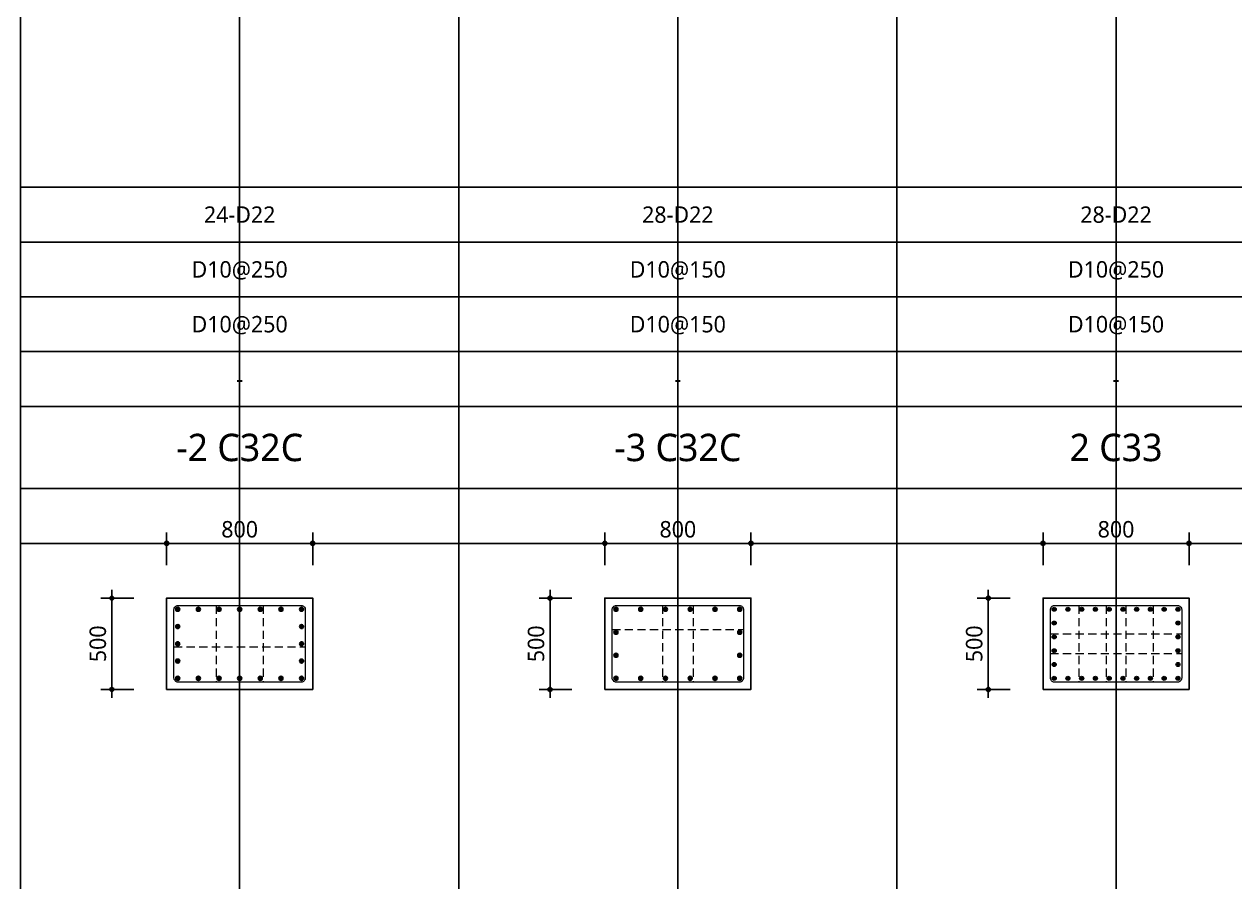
# Model space of a CAD drawing. Header units: millimetres. Extents: x 0 to 252030, y -124740 to 196020.
# Drawn here: x 138680 to 145310, y 168809 to 173504 of the extents above; entities that cross this region are included whole.
import ezdxf
from ezdxf.enums import TextEntityAlignment as Align

# ---------------------------------------------------------------- set-up
doc = ezdxf.new("R2010")
doc.units = ezdxf.units.MM
doc.header["$LTSCALE"] = 30
doc.linetypes.add('HID', pattern=[2.3, 1.5, -0.8])
doc.layers.get('DEFPOINTS').update_dxf_attribs({"color": 142})
for name, color, linetype in [('CON', 2, 'Continuous'), ('DIM', 7, 'Continuous'), ('S-철근', 3, 'Continuous'), ('SHEET', 7, 'Continuous'), ('TXT', 3, 'Continuous')]:
    doc.layers.add(name, color=color, linetype=linetype)
doc.layers.add('HoopBar', color=1, linetype='Continuous', lineweight=0)
doc.layers.add('TieBar', color=7, linetype='HID', lineweight=0)
doc.styles.get("Standard").update_dxf_attribs({"font": 'malgun.ttf'})
doc.styles.add('맑은 고딕', font='malgun.ttf')
doc.dimstyles.new('30NDIM', dxfattribs={"dimscale": 50, "dimtxt": 3, "dimasz": 1.5, "dimexe": 2, "dimexo": 6, "dimgap": 1, "dimtad": 1, "dimdec": 0, "dimrnd": 0.25, "dimzin": 0, "dimdsep": 46, "dimtxsty": 'Standard', "dimblk": 'Z_DOT', "dimcen": 5, "dimclrd": 256, "dimclre": 256, "dimclrt": 3, "dimadec": 0, "dimazin": 0, "dimtm": 1e-09, "dimtfac": 1, "dimtdec": 0, "dimtix": 1, "dimtmove": 2, "dimatfit": 1, "dimldrblk": 'Z_DOT', "dimfxl": 1, "dimtolj": 1, "dimtzin": 0, "dimarcsym": 0})

# ---------------------------------------------------------------- blocks, each defined once
blk = doc.blocks.new('Z_DOT')
at = {"layer": 'DIM', "color": 0}
for p, q in [((-1, 0), (1, 0)), ((0, -1), (0, 1))]:
    blk.add_line(p, q, dxfattribs=at)
for radius in [0.25, 0.125]:
    blk.add_circle((0, 0), radius, dxfattribs=at)
blk = doc.blocks.new('*D1283')
at = {"layer": 'DEFPOINTS', "color": 0, "transparency": 16777216}
for p in [(139459.8, 170362), (139159.8, 169862), (139459.8, 169862)]:
    blk.add_point(p, dxfattribs=at)
at = {"layer": 'DIM', "lineweight": -2, "transparency": 16777216}
for p, q in [((139279.8, 170362), (139099.8, 170362)), ((139159.8, 170317), (139159.8, 169907)), ((139279.8, 169862), (139099.8, 169862))]:
    blk.add_line(p, q, dxfattribs=at)
at = {"layer": 'DIM', "lineweight": -2, "transparency": 16777216, "xscale": 45, "yscale": 45, "zscale": 45}
for p, rotation in [((139159.8, 170362), 90), ((139159.8, 169862), 270)]:
    blk.add_blockref('Z_DOT', p, dxfattribs=dict(at, rotation=rotation))
at = {"layer": 'DIM', "color": 3, "transparency": 16777216, "insert": (139083.3, 170112), "char_height": 90, "attachment_point": 5, "rotation": 90}
blk.add_mtext('\\A1;500', dxfattribs=at)
blk = doc.blocks.new('*D1284')
at = {"layer": 'DEFPOINTS', "color": 0, "transparency": 16777216}
for p in [(140259.8, 170662), (139459.8, 170362), (140259.8, 170362)]:
    blk.add_point(p, dxfattribs=at)
at = {"layer": 'DIM', "lineweight": -2, "transparency": 16777216}
for p, q in [((139459.8, 170542), (139459.8, 170722)), ((140259.8, 170542), (140259.8, 170722)), ((139504.8, 170662), (140214.8, 170662))]:
    blk.add_line(p, q, dxfattribs=at)
at = {"layer": 'DIM', "lineweight": -2, "transparency": 16777216, "xscale": 45, "yscale": 45, "zscale": 45, "rotation": 180}
blk.add_blockref('Z_DOT', (139459.8, 170662), dxfattribs=at)
at = {"layer": 'DIM', "lineweight": -2, "transparency": 16777216, "xscale": 45, "yscale": 45, "zscale": 45}
blk.add_blockref('Z_DOT', (140259.8, 170662), dxfattribs=at)
at = {"layer": 'DIM', "color": 3, "transparency": 16777216, "insert": (139859.8, 170738.5), "char_height": 90, "attachment_point": 5}
blk.add_mtext('\\A1;800', dxfattribs=at)
blk = doc.blocks.new('*D1285')
at = {"layer": 'DEFPOINTS', "color": 0, "transparency": 16777216}
for p in [(141859.8, 170362), (141559.8, 169862), (141859.8, 169862)]:
    blk.add_point(p, dxfattribs=at)
at = {"layer": 'DIM', "lineweight": -2, "transparency": 16777216}
for p, q in [((141679.8, 170362), (141499.8, 170362)), ((141559.8, 170317), (141559.8, 169907)), ((141679.8, 169862), (141499.8, 169862))]:
    blk.add_line(p, q, dxfattribs=at)
at = {"layer": 'DIM', "lineweight": -2, "transparency": 16777216, "xscale": 45, "yscale": 45, "zscale": 45}
for p, rotation in [((141559.8, 170362), 90), ((141559.8, 169862), 270)]:
    blk.add_blockref('Z_DOT', p, dxfattribs=dict(at, rotation=rotation))
at = {"layer": 'DIM', "color": 3, "transparency": 16777216, "insert": (141483.3, 170112), "char_height": 90, "attachment_point": 5, "rotation": 90}
blk.add_mtext('\\A1;500', dxfattribs=at)
blk = doc.blocks.new('*D1286')
at = {"layer": 'DEFPOINTS', "color": 0, "transparency": 16777216}
for p in [(142659.8, 170662), (141859.8, 170362), (142659.8, 170362)]:
    blk.add_point(p, dxfattribs=at)
at = {"layer": 'DIM', "lineweight": -2, "transparency": 16777216}
for p, q in [((141859.8, 170542), (141859.8, 170722)), ((142659.8, 170542), (142659.8, 170722)), ((141904.8, 170662), (142614.8, 170662))]:
    blk.add_line(p, q, dxfattribs=at)
at = {"layer": 'DIM', "lineweight": -2, "transparency": 16777216, "xscale": 45, "yscale": 45, "zscale": 45, "rotation": 180}
blk.add_blockref('Z_DOT', (141859.8, 170662), dxfattribs=at)
at = {"layer": 'DIM', "lineweight": -2, "transparency": 16777216, "xscale": 45, "yscale": 45, "zscale": 45}
blk.add_blockref('Z_DOT', (142659.8, 170662), dxfattribs=at)
at = {"layer": 'DIM', "color": 3, "transparency": 16777216, "insert": (142259.8, 170738.5), "char_height": 90, "attachment_point": 5}
blk.add_mtext('\\A1;800', dxfattribs=at)
blk = doc.blocks.new('*D1287')
at = {"layer": 'DEFPOINTS', "color": 0, "transparency": 16777216}
for p in [(144259.8, 170362), (143959.8, 169862), (144259.8, 169862)]:
    blk.add_point(p, dxfattribs=at)
at = {"layer": 'DIM', "lineweight": -2, "transparency": 16777216}
for p, q in [((144079.8, 170362), (143899.8, 170362)), ((143959.8, 170317), (143959.8, 169907)), ((144079.8, 169862), (143899.8, 169862))]:
    blk.add_line(p, q, dxfattribs=at)
at = {"layer": 'DIM', "lineweight": -2, "transparency": 16777216, "xscale": 45, "yscale": 45, "zscale": 45}
for p, rotation in [((143959.8, 170362), 90), ((143959.8, 169862), 270)]:
    blk.add_blockref('Z_DOT', p, dxfattribs=dict(at, rotation=rotation))
at = {"layer": 'DIM', "color": 3, "transparency": 16777216, "insert": (143883.3, 170112), "char_height": 90, "attachment_point": 5, "rotation": 90}
blk.add_mtext('\\A1;500', dxfattribs=at)
blk = doc.blocks.new('*D1288')
at = {"layer": 'DEFPOINTS', "color": 0, "transparency": 16777216}
for p in [(145059.8, 170662), (144259.8, 170362), (145059.8, 170362)]:
    blk.add_point(p, dxfattribs=at)
at = {"layer": 'DIM', "lineweight": -2, "transparency": 16777216}
for p, q in [((144259.8, 170542), (144259.8, 170722)), ((145059.8, 170542), (145059.8, 170722)), ((144304.8, 170662), (145014.8, 170662))]:
    blk.add_line(p, q, dxfattribs=at)
at = {"layer": 'DIM', "lineweight": -2, "transparency": 16777216, "xscale": 45, "yscale": 45, "zscale": 45, "rotation": 180}
blk.add_blockref('Z_DOT', (144259.8, 170662), dxfattribs=at)
at = {"layer": 'DIM', "lineweight": -2, "transparency": 16777216, "xscale": 45, "yscale": 45, "zscale": 45}
blk.add_blockref('Z_DOT', (145059.8, 170662), dxfattribs=at)
at = {"layer": 'DIM', "color": 3, "transparency": 16777216, "insert": (144659.8, 170738.5), "char_height": 90, "attachment_point": 5}
blk.add_mtext('\\A1;800', dxfattribs=at)
blk = doc.blocks.new('*U58')
at = {"layer": 'DEFPOINTS'}
for p, q in [((-1200, 4886), (-1200, 0)), ((-2400, 4136), (0, 4136))]:
    blk.add_line(p, q, dxfattribs=at)
at = {"layer": 'SHEET'}
blk.add_line((-2400, 4436), (0, 4436), dxfattribs=at)
at = {"layer": 'SHEET', "color": 6}
for p, q in [((-2400, 1200), (0, 1200)), ((-2400, 900), (0, 900)), ((-2400, 600), (0, 600)), ((-2400, 300), (0, 300))]:
    blk.add_line(p, q, dxfattribs=at)
at = {"layer": 'SHEET'}
blk.add_lwpolyline([(0, 4886), (-2400, 4886), (-2400, 0), (0, 0)], close=True, dxfattribs=at)

msp = doc.modelspace()

# ---------------------------------------------------------------- hatches: boundary and pattern name
at = {"layer": 'HoopBar'}
h = msp.add_hatch(color=3, dxfattribs=at)
edge = h.paths.add_edge_path()
edge.add_arc((144320.75002, 170300.99959), 11.1, 0, 180)
edge.add_arc((144320.75002, 170300.99959), 11.1, 180, 360)
h = msp.add_hatch(color=3, dxfattribs=at)
edge = h.paths.add_edge_path()
edge.add_arc((144396.08335, 170300.99959), 11.1, 0, 180)
edge.add_arc((144396.08335, 170300.99959), 11.1, 180, 360)
h = msp.add_hatch(color=3, dxfattribs=at)
edge = h.paths.add_edge_path()
edge.add_arc((144471.41669, 170300.99959), 11.1, 0, 180)
edge.add_arc((144471.41669, 170300.99959), 11.1, 180, 360)
h = msp.add_hatch(color=3, dxfattribs=at)
edge = h.paths.add_edge_path()
edge.add_arc((144546.75002, 170300.99959), 11.1, 0, 180)
edge.add_arc((144546.75002, 170300.99959), 11.1, 180, 360)
h = msp.add_hatch(color=3, dxfattribs=at)
edge = h.paths.add_edge_path()
edge.add_arc((144622.08335, 170300.99959), 11.1, 0, 180)
edge.add_arc((144622.08335, 170300.99959), 11.1, 180, 360)
h = msp.add_hatch(color=3, dxfattribs=at)
edge = h.paths.add_edge_path()
edge.add_arc((144697.41669, 170300.99959), 11.1, 0, 180)
edge.add_arc((144697.41669, 170300.99959), 11.1, 180, 360)
h = msp.add_hatch(color=3, dxfattribs=at)
edge = h.paths.add_edge_path()
edge.add_arc((144772.75002, 170300.99959), 11.1, 0, 180)
edge.add_arc((144772.75002, 170300.99959), 11.1, 180, 360)
h = msp.add_hatch(color=3, dxfattribs=at)
edge = h.paths.add_edge_path()
edge.add_arc((144848.08335, 170300.99959), 11.1, 0, 180)
edge.add_arc((144848.08335, 170300.99959), 11.1, 180, 360)
h = msp.add_hatch(color=3, dxfattribs=at)
edge = h.paths.add_edge_path()
edge.add_arc((144923.41669, 170300.99959), 11.1, 0, 180)
edge.add_arc((144923.41669, 170300.99959), 11.1, 180, 360)
h = msp.add_hatch(color=3, dxfattribs=at)
edge = h.paths.add_edge_path()
edge.add_arc((144998.75002, 170300.99959), 11.1, 0, 180)
edge.add_arc((144998.75002, 170300.99959), 11.1, 180, 360)
h = msp.add_hatch(color=3, dxfattribs=at)
edge = h.paths.add_edge_path()
edge.add_arc((144320.75002, 170225.39959), 11.1, 0, 180)
edge.add_arc((144320.75002, 170225.39959), 11.1, 180, 360)
h = msp.add_hatch(color=3, dxfattribs=at)
edge = h.paths.add_edge_path()
edge.add_arc((144998.75002, 170225.39959), 11.1, 0, 180)
edge.add_arc((144998.75002, 170225.39959), 11.1, 180, 360)
h = msp.add_hatch(color=3, dxfattribs=at)
edge = h.paths.add_edge_path()
edge.add_arc((144320.75002, 170149.79959), 11.1, 0, 180)
edge.add_arc((144320.75002, 170149.79959), 11.1, 180, 360)
h = msp.add_hatch(color=3, dxfattribs=at)
edge = h.paths.add_edge_path()
edge.add_arc((144998.75002, 170149.79959), 11.1, 0, 180)
edge.add_arc((144998.75002, 170149.79959), 11.1, 180, 360)
h = msp.add_hatch(color=3, dxfattribs=at)
edge = h.paths.add_edge_path()
edge.add_arc((144320.75002, 170074.19959), 11.1, 0, 180)
edge.add_arc((144320.75002, 170074.19959), 11.1, 180, 360)
h = msp.add_hatch(color=3, dxfattribs=at)
edge = h.paths.add_edge_path()
edge.add_arc((144998.75002, 170074.19959), 11.1, 0, 180)
edge.add_arc((144998.75002, 170074.19959), 11.1, 180, 360)
h = msp.add_hatch(color=3, dxfattribs=at)
edge = h.paths.add_edge_path()
edge.add_arc((144320.75002, 169998.59959), 11.1, 0, 180)
edge.add_arc((144320.75002, 169998.59959), 11.1, 180, 360)
h = msp.add_hatch(color=3, dxfattribs=at)
edge = h.paths.add_edge_path()
edge.add_arc((144998.75002, 169998.59959), 11.1, 0, 180)
edge.add_arc((144998.75002, 169998.59959), 11.1, 180, 360)
h = msp.add_hatch(color=3, dxfattribs=at)
edge = h.paths.add_edge_path()
edge.add_arc((144320.75002, 169922.99959), 11.1, 0, 180)
edge.add_arc((144320.75002, 169922.99959), 11.1, 180, 360)
h = msp.add_hatch(color=3, dxfattribs=at)
edge = h.paths.add_edge_path()
edge.add_arc((144396.08335, 169922.99959), 11.1, 0, 180)
edge.add_arc((144396.08335, 169922.99959), 11.1, 180, 360)
h = msp.add_hatch(color=3, dxfattribs=at)
edge = h.paths.add_edge_path()
edge.add_arc((144471.41669, 169922.99959), 11.1, 0, 180)
edge.add_arc((144471.41669, 169922.99959), 11.1, 180, 360)
h = msp.add_hatch(color=3, dxfattribs=at)
edge = h.paths.add_edge_path()
edge.add_arc((144546.75002, 169922.99959), 11.1, 0, 180)
edge.add_arc((144546.75002, 169922.99959), 11.1, 180, 360)
h = msp.add_hatch(color=3, dxfattribs=at)
edge = h.paths.add_edge_path()
edge.add_arc((144622.08335, 169922.99959), 11.1, 0, 180)
edge.add_arc((144622.08335, 169922.99959), 11.1, 180, 360)
h = msp.add_hatch(color=3, dxfattribs=at)
edge = h.paths.add_edge_path()
edge.add_arc((144697.41669, 169922.99959), 11.1, 0, 180)
edge.add_arc((144697.41669, 169922.99959), 11.1, 180, 360)
h = msp.add_hatch(color=3, dxfattribs=at)
edge = h.paths.add_edge_path()
edge.add_arc((144772.75002, 169922.99959), 11.1, 0, 180)
edge.add_arc((144772.75002, 169922.99959), 11.1, 180, 360)
h = msp.add_hatch(color=3, dxfattribs=at)
edge = h.paths.add_edge_path()
edge.add_arc((144848.08335, 169922.99959), 11.1, 0, 180)
edge.add_arc((144848.08335, 169922.99959), 11.1, 180, 360)
h = msp.add_hatch(color=3, dxfattribs=at)
edge = h.paths.add_edge_path()
edge.add_arc((144923.41669, 169922.99959), 11.1, 0, 180)
edge.add_arc((144923.41669, 169922.99959), 11.1, 180, 360)
h = msp.add_hatch(color=3, dxfattribs=at)
edge = h.paths.add_edge_path()
edge.add_arc((144998.75002, 169922.99959), 11.1, 0, 180)
edge.add_arc((144998.75002, 169922.99959), 11.1, 180, 360)
at = {"layer": 'S-철근'}
h = msp.add_hatch(color=256, dxfattribs=at)
edge = h.paths.add_edge_path()
edge.add_arc((139520.75076, 170300.99992), 11.1, 0, 180)
edge.add_arc((139520.75076, 170300.99992), 11.1, 180, 360)
h = msp.add_hatch(color=256, dxfattribs=at)
edge = h.paths.add_edge_path()
edge.add_arc((139633.75076, 170300.99992), 11.1, 0, 180)
edge.add_arc((139633.75076, 170300.99992), 11.1, 180, 360)
h = msp.add_hatch(color=256, dxfattribs=at)
edge = h.paths.add_edge_path()
edge.add_arc((139746.75076, 170300.99992), 11.1, 0, 180)
edge.add_arc((139746.75076, 170300.99992), 11.1, 180, 360)
h = msp.add_hatch(color=256, dxfattribs=at)
edge = h.paths.add_edge_path()
edge.add_arc((139859.75076, 170300.99992), 11.1, 0, 180)
edge.add_arc((139859.75076, 170300.99992), 11.1, 180, 360)
h = msp.add_hatch(color=256, dxfattribs=at)
edge = h.paths.add_edge_path()
edge.add_arc((139972.75076, 170300.99992), 11.1, 0, 180)
edge.add_arc((139972.75076, 170300.99992), 11.1, 180, 360)
h = msp.add_hatch(color=256, dxfattribs=at)
edge = h.paths.add_edge_path()
edge.add_arc((140085.75076, 170300.99992), 11.1, 0, 180)
edge.add_arc((140085.75076, 170300.99992), 11.1, 180, 360)
h = msp.add_hatch(color=256, dxfattribs=at)
edge = h.paths.add_edge_path()
edge.add_arc((140198.75076, 170300.99992), 11.1, 0, 180)
edge.add_arc((140198.75076, 170300.99992), 11.1, 180, 360)
h = msp.add_hatch(color=256, dxfattribs=at)
edge = h.paths.add_edge_path()
edge.add_arc((141920.75076, 170300.99992), 11.1, 0, 180)
edge.add_arc((141920.75076, 170300.99992), 11.1, 180, 360)
h = msp.add_hatch(color=256, dxfattribs=at)
edge = h.paths.add_edge_path()
edge.add_arc((142056.35076, 170300.99992), 11.1, 0, 180)
edge.add_arc((142056.35076, 170300.99992), 11.1, 180, 360)
h = msp.add_hatch(color=256, dxfattribs=at)
edge = h.paths.add_edge_path()
edge.add_arc((142191.95076, 170300.99992), 11.1, 0, 180)
edge.add_arc((142191.95076, 170300.99992), 11.1, 180, 360)
h = msp.add_hatch(color=256, dxfattribs=at)
edge = h.paths.add_edge_path()
edge.add_arc((142327.55076, 170300.99992), 11.1, 0, 180)
edge.add_arc((142327.55076, 170300.99992), 11.1, 180, 360)
h = msp.add_hatch(color=256, dxfattribs=at)
edge = h.paths.add_edge_path()
edge.add_arc((142463.15076, 170300.99992), 11.1, 0, 180)
edge.add_arc((142463.15076, 170300.99992), 11.1, 180, 360)
h = msp.add_hatch(color=256, dxfattribs=at)
edge = h.paths.add_edge_path()
edge.add_arc((142598.75076, 170300.99992), 11.1, 0, 180)
edge.add_arc((142598.75076, 170300.99992), 11.1, 180, 360)
h = msp.add_hatch(color=256, dxfattribs=at)
edge = h.paths.add_edge_path()
edge.add_arc((139520.75076, 170206.49992), 11.1, 0, 180)
edge.add_arc((139520.75076, 170206.49992), 11.1, 180, 360)
h = msp.add_hatch(color=256, dxfattribs=at)
edge = h.paths.add_edge_path()
edge.add_arc((140198.75076, 170206.49992), 11.1, 0, 180)
edge.add_arc((140198.75076, 170206.49992), 11.1, 180, 360)
h = msp.add_hatch(color=256, dxfattribs=at)
edge = h.paths.add_edge_path()
edge.add_arc((141920.75076, 170174.99992), 11.1, 0, 180)
edge.add_arc((141920.75076, 170174.99992), 11.1, 180, 360)
h = msp.add_hatch(color=256, dxfattribs=at)
edge = h.paths.add_edge_path()
edge.add_arc((142598.75076, 170174.99992), 11.1, 0, 180)
edge.add_arc((142598.75076, 170174.99992), 11.1, 180, 360)
h = msp.add_hatch(color=256, dxfattribs=at)
edge = h.paths.add_edge_path()
edge.add_arc((139520.75076, 170111.99992), 11.1, 0, 180)
edge.add_arc((139520.75076, 170111.99992), 11.1, 180, 360)
h = msp.add_hatch(color=256, dxfattribs=at)
edge = h.paths.add_edge_path()
edge.add_arc((140198.75076, 170111.99992), 11.1, 0, 180)
edge.add_arc((140198.75076, 170111.99992), 11.1, 180, 360)
h = msp.add_hatch(color=256, dxfattribs=at)
edge = h.paths.add_edge_path()
edge.add_arc((139520.75076, 170017.49992), 11.1, 0, 180)
edge.add_arc((139520.75076, 170017.49992), 11.1, 180, 360)
h = msp.add_hatch(color=256, dxfattribs=at)
edge = h.paths.add_edge_path()
edge.add_arc((140198.75076, 170017.49992), 11.1, 0, 180)
edge.add_arc((140198.75076, 170017.49992), 11.1, 180, 360)
h = msp.add_hatch(color=256, dxfattribs=at)
edge = h.paths.add_edge_path()
edge.add_arc((141920.75076, 170048.99992), 11.1, 0, 180)
edge.add_arc((141920.75076, 170048.99992), 11.1, 180, 360)
h = msp.add_hatch(color=256, dxfattribs=at)
edge = h.paths.add_edge_path()
edge.add_arc((142598.75076, 170048.99992), 11.1, 0, 180)
edge.add_arc((142598.75076, 170048.99992), 11.1, 180, 360)
h = msp.add_hatch(color=256, dxfattribs=at)
edge = h.paths.add_edge_path()
edge.add_arc((139520.75076, 169922.99992), 11.1, 0, 180)
edge.add_arc((139520.75076, 169922.99992), 11.1, 180, 360)
h = msp.add_hatch(color=256, dxfattribs=at)
edge = h.paths.add_edge_path()
edge.add_arc((139633.75076, 169922.99992), 11.1, 0, 180)
edge.add_arc((139633.75076, 169922.99992), 11.1, 180, 360)
h = msp.add_hatch(color=256, dxfattribs=at)
edge = h.paths.add_edge_path()
edge.add_arc((139746.75076, 169922.99992), 11.1, 0, 180)
edge.add_arc((139746.75076, 169922.99992), 11.1, 180, 360)
h = msp.add_hatch(color=256, dxfattribs=at)
edge = h.paths.add_edge_path()
edge.add_arc((139859.75076, 169922.99992), 11.1, 0, 180)
edge.add_arc((139859.75076, 169922.99992), 11.1, 180, 360)
h = msp.add_hatch(color=256, dxfattribs=at)
edge = h.paths.add_edge_path()
edge.add_arc((139972.75076, 169922.99992), 11.1, 0, 180)
edge.add_arc((139972.75076, 169922.99992), 11.1, 180, 360)
h = msp.add_hatch(color=256, dxfattribs=at)
edge = h.paths.add_edge_path()
edge.add_arc((140085.75076, 169922.99992), 11.1, 0, 180)
edge.add_arc((140085.75076, 169922.99992), 11.1, 180, 360)
h = msp.add_hatch(color=256, dxfattribs=at)
edge = h.paths.add_edge_path()
edge.add_arc((140198.75076, 169922.99992), 11.1, 0, 180)
edge.add_arc((140198.75076, 169922.99992), 11.1, 180, 360)
h = msp.add_hatch(color=256, dxfattribs=at)
edge = h.paths.add_edge_path()
edge.add_arc((141920.75076, 169922.99992), 11.1, 0, 180)
edge.add_arc((141920.75076, 169922.99992), 11.1, 180, 360)
h = msp.add_hatch(color=256, dxfattribs=at)
edge = h.paths.add_edge_path()
edge.add_arc((142056.35076, 169922.99992), 11.1, 0, 180)
edge.add_arc((142056.35076, 169922.99992), 11.1, 180, 360)
h = msp.add_hatch(color=256, dxfattribs=at)
edge = h.paths.add_edge_path()
edge.add_arc((142191.95076, 169922.99992), 11.1, 0, 180)
edge.add_arc((142191.95076, 169922.99992), 11.1, 180, 360)
h = msp.add_hatch(color=256, dxfattribs=at)
edge = h.paths.add_edge_path()
edge.add_arc((142327.55076, 169922.99992), 11.1, 0, 180)
edge.add_arc((142327.55076, 169922.99992), 11.1, 180, 360)
h = msp.add_hatch(color=256, dxfattribs=at)
edge = h.paths.add_edge_path()
edge.add_arc((142463.15076, 169922.99992), 11.1, 0, 180)
edge.add_arc((142463.15076, 169922.99992), 11.1, 180, 360)
h = msp.add_hatch(color=256, dxfattribs=at)
edge = h.paths.add_edge_path()
edge.add_arc((142598.75076, 169922.99992), 11.1, 0, 180)
edge.add_arc((142598.75076, 169922.99992), 11.1, 180, 360)

# ---------------------------------------------------------------- linework, layer by layer
at = {"layer": 'CON', "color": 8}
for points in [[(139459.75076, 169861.99992), (139459.75076, 170361.99992), (140259.75076, 170361.99992), (140259.75076, 169861.99992)], [(141859.75076, 169861.99992), (141859.75076, 170361.99992), (142659.75076, 170361.99992), (142659.75076, 169861.99992)], [(144259.75002, 169861.99959), (144259.75002, 170361.99959), (145059.75002, 170361.99959), (145059.75002, 169861.99959)]]:
    msp.add_lwpolyline(points, close=True, dxfattribs=at)
at = {"layer": 'HoopBar', "color": 3}
for points in [[(139522.32076, 169902.36992, -0.4142135624), (139500.12076, 169924.56992), (139500.12076, 170299.42992, -0.4142135624), (139522.32076, 170321.62992), (140197.18076, 170321.62992, -0.4142135624), (140219.38076, 170299.42992), (140219.38076, 169924.56992, -0.4142135624), (140197.18076, 169902.36992), (139522.32076, 169902.36992)], [(141922.32076, 169902.36992, -0.4142135624), (141900.12076, 169924.56992), (141900.12076, 170299.42992, -0.4142135624), (141922.32076, 170321.62992), (142597.18076, 170321.62992, -0.4142135624), (142619.38076, 170299.42992), (142619.38076, 169924.56992, -0.4142135624), (142597.18076, 169902.36992), (141922.32076, 169902.36992)], [(144322.32002, 169902.36959, -0.4142135624), (144300.12002, 169924.56959), (144300.12002, 170299.42959, -0.4142135624), (144322.32002, 170321.62959), (144997.18002, 170321.62959, -0.4142135624), (145019.38002, 170299.42959), (145019.38002, 169924.56959, -0.4142135624), (144997.18002, 169902.36959), (144322.32002, 169902.36959)]]:
    msp.add_lwpolyline(points, format="xyb", dxfattribs=at)
for centre in [(144320.75002, 170300.99959), (144396.08335, 170300.99959), (144471.41669, 170300.99959), (144546.75002, 170300.99959), (144622.08335, 170300.99959), (144697.41669, 170300.99959), (144772.75002, 170300.99959), (144848.08335, 170300.99959), (144923.41669, 170300.99959), (144998.75002, 170300.99959), (144320.75002, 170225.39959), (144998.75002, 170225.39959), (144320.75002, 170149.79959), (144998.75002, 170149.79959), (144320.75002, 170074.19959), (144998.75002, 170074.19959), (144320.75002, 169998.59959), (144998.75002, 169998.59959), (144320.75002, 169922.99959), (144396.08335, 169922.99959), (144471.41669, 169922.99959), (144546.75002, 169922.99959), (144622.08335, 169922.99959), (144697.41669, 169922.99959), (144772.75002, 169922.99959), (144848.08335, 169922.99959), (144923.41669, 169922.99959), (144998.75002, 169922.99959)]:
    msp.add_circle(centre, 11.1, dxfattribs=at)
at = {"layer": 'S-철근'}
for centre in [(139520.75076, 170300.99992), (139633.75076, 170300.99992), (139746.75076, 170300.99992), (139859.75076, 170300.99992), (139972.75076, 170300.99992), (140085.75076, 170300.99992), (140198.75076, 170300.99992), (141920.75076, 170300.99992), (142056.35076, 170300.99992), (142191.95076, 170300.99992), (142327.55076, 170300.99992), (142463.15076, 170300.99992), (142598.75076, 170300.99992), (139520.75076, 170206.49992), (140198.75076, 170206.49992), (141920.75076, 170174.99992), (142598.75076, 170174.99992), (139520.75076, 170111.99992), (140198.75076, 170111.99992), (139520.75076, 170017.49992), (140198.75076, 170017.49992), (141920.75076, 170048.99992), (142598.75076, 170048.99992), (139520.75076, 169922.99992), (139633.75076, 169922.99992), (139746.75076, 169922.99992), (139859.75076, 169922.99992), (139972.75076, 169922.99992), (140085.75076, 169922.99992), (140198.75076, 169922.99992), (141920.75076, 169922.99992), (142056.35076, 169922.99992), (142191.95076, 169922.99992), (142327.55076, 169922.99992), (142463.15076, 169922.99992), (142598.75076, 169922.99992)]:
    msp.add_circle(centre, 11.1, dxfattribs=at)
at = {"layer": 'TieBar'}
for p, q in [((139730.88576, 170321.62992), (139730.88576, 169902.36992)), ((139988.61576, 170321.62992), (139988.61576, 169902.36992)), ((142176.08576, 170321.62992), (142176.08576, 169902.36992)), ((142343.41576, 170321.62992), (142343.41576, 169902.36992)), ((144455.55169, 170321.62959), (144455.55169, 169902.36959)), ((144606.21835, 170321.62959), (144606.21835, 169902.36959)), ((144713.28169, 170321.62959), (144713.28169, 169902.36959)), ((144863.94835, 170321.62959), (144863.94835, 169902.36959)), ((141900.12076, 170190.86492), (142619.38076, 170190.86492)), ((144300.12002, 170165.66459), (145019.38002, 170165.66459)), ((139500.12076, 170096.13492), (140219.38076, 170096.13492)), ((144300.12002, 170058.33459), (145019.38002, 170058.33459))]:
    msp.add_line(p, q, dxfattribs=at)

# ---------------------------------------------------------------- block references
for p in [(141059.75002, 171412.00041), (143459.75002, 171412.00041), (145859.75002, 171412.00041), (141059.75002, 166526.00041), (143459.75002, 166526.00041), (145859.75002, 166526.00041)]:
    msp.add_blockref('*U58', p)

# ---------------------------------------------------------------- texts
at = {"layer": 'TXT', "style": '맑은 고딕'}
for s, p in [('24-D22', (139859.74977, 172461.99975)), ('28-D22', (142259.75002, 172462.00008)), ('28-D22', (144659.75002, 172462.00008)), ('D10@250', (139859.74977, 172161.99975)), ('D10@150', (142259.75002, 172162.00008)), ('D10@250', (144659.75002, 172162.00008)), ('D10@250', (139859.74977, 171861.99975)), ('D10@150', (142259.75002, 171862.00008)), ('D10@150', (144659.75002, 171862.00008)), ('-', (139859.74977, 171561.99975)), ('-', (142259.75002, 171562.00008)), ('-', (144659.75002, 171562.00008))]:
    msp.add_text(s, height=90, dxfattribs=at).set_placement(p, align=Align.MIDDLE_CENTER)
at = {"layer": 'TXT', "color": 2, "style": '맑은 고딕'}
for s, p in [('-2 C32C', (139859.75076, 171186.99992)), ('-3 C32C', (142259.75076, 171186.99992)), ('2 C33', (144659.75002, 171186.99959))]:
    msp.add_text(s, height=150, dxfattribs=at).set_placement(p, align=Align.MIDDLE_CENTER)

# ---------------------------------------------------------------- dimensions: what is measured, and where the dimension line sits
at = {"layer": 'DIM'}
for base, p1, p2, picture, middle in [((140259.75076, 170661.99992), (139459.75076, 170361.99992), (140259.75076, 170361.99992), '*D1284', (139859.75076, 170738.49788)), ((142659.75076, 170661.99992), (141859.75076, 170361.99992), (142659.75076, 170361.99992), '*D1286', (142259.75076, 170738.49788)), ((145059.75002, 170661.99959), (144259.75002, 170361.99959), (145059.75002, 170361.99959), '*D1288', (144659.75002, 170738.49755))]:
    dim = msp.add_linear_dim(base=base, p1=p1, p2=p2, dimstyle='30NDIM', override={"dimscale": 30, "dimtxsty": 'Standard'}, dxfattribs=at)
    dim.commit()
    dim.dimension.update_dxf_attribs({"geometry": picture, "text_midpoint": middle})
for base, p1, p2, picture, middle in [((139159.75076, 169861.99992), (139459.75076, 170361.99992), (139459.75076, 169861.99992), '*D1283', (139083.2528, 170111.99992)), ((141559.75076, 169861.99992), (141859.75076, 170361.99992), (141859.75076, 169861.99992), '*D1285', (141483.2528, 170111.99992)), ((143959.75002, 169861.99959), (144259.75002, 170361.99959), (144259.75002, 169861.99959), '*D1287', (143883.25206, 170111.99959))]:
    dim = msp.add_linear_dim(base=base, p1=p1, p2=p2, angle=270, dimstyle='30NDIM', override={"dimscale": 30, "dimtxsty": 'Standard'}, dxfattribs=at)
    dim.commit()
    dim.dimension.update_dxf_attribs({"geometry": picture, "text_midpoint": middle})

doc.saveas('drawing.dxf')
